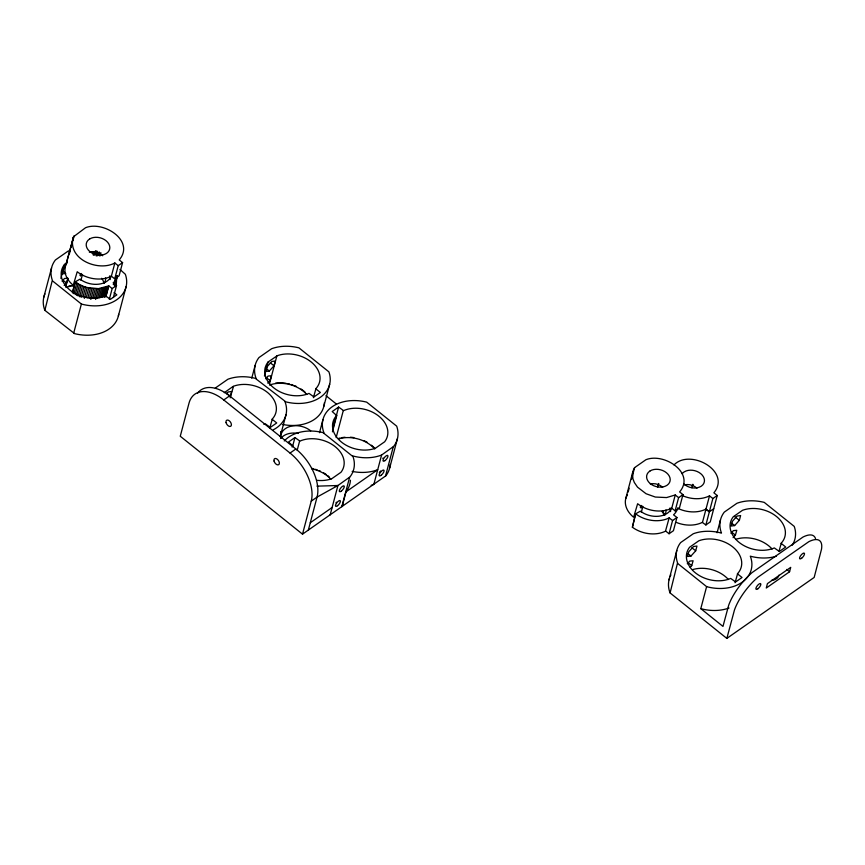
<?xml version="1.0" encoding="UTF-8"?>
<svg xmlns="http://www.w3.org/2000/svg" width="865" height="865" viewBox="0 0 865 865"><rect width="100%" height="100%" fill="white"/><g stroke="black" fill="none" stroke-linecap="round" stroke-linejoin="round"><path stroke-width="1.3" d="M675.122 510.869L679.479 507.82L682.972 494.607L679.62 491.925C695.763 472.809 663.823 452.363 645.906 459.737L634.596 467.63L633.234 470.452L632.499 473.966L632.953 478.864L634.348 482.519L637.516 487.146L646.058 493.731L655.324 497.051L666.58 497.57L675.251 494.975L678.603 497.656L675.122 510.869L671.759 508.177L675.251 494.975M80.932 280.292L82.478 274.421M641.322 512.296L642.868 506.414M43.812 297.214L51.565 267.869M118.689 314.287A38.438 27.788 14.8 0 1 74.574 333.631L44.861 310.33L52.333 280.26A38.438 27.788 14.8 0 1 55.403 259.976L68.076 251.131A38.438 27.788 14.8 0 1 70.097 250.45M60.885 278.411L64.594 264.376L66.767 262.852M111.369 276.184L111.196 276.281A26.361 19.062 14.8 0 1 78.109 272.421L77.234 271.74L73.244 285.266A26.361 19.062 14.8 0 1 65.708 265.458L73.612 236.696L85.516 227.744C103.432 220.37 135.373 240.816 119.229 259.933L122.581 262.614L119.089 275.816L114.721 278.865L111.369 276.184L114.861 262.982L118.213 265.663L114.721 278.865M65.967 264.787L73.612 236.696M69.449 253.629L70.465 249.78M71.146 247.206L72.163 243.346M72.844 240.773L74.206 235.637M65.891 286.358L67.913 278.703M72.346 292.64L75.201 281.839L80.013 279.146A19.765 14.294 14.8 0 0 111.423 275.773M72.628 292.857L75.201 281.839M73.925 293.754L76.78 282.952L75.482 282.055M75.277 294.597L78.131 283.796L76.78 282.952M79.796 275.092A18.014 13.018 14.8 0 0 80.607 275.762L81.202 273.502M76.682 295.387L79.537 284.585L78.131 283.796M78.131 296.111L80.986 285.309L79.537 284.585M79.634 296.771L82.489 285.969L80.986 285.309M81.169 297.365L84.024 286.564L82.489 285.969M92.739 253.845L93.334 251.585M93.301 255.153L94.199 251.758M83.051 296.695L85.592 287.094L84.024 286.564M73.633 333.371L81.386 304.026L52.614 280.974M94.307 255.272L95.507 250.753M95.539 254.353L96.437 250.958M84.327 298.349L87.181 287.548L98.491 288.629L108.785 285.882L112.169 288.553L109.314 299.355M96.091 255.77L97.28 251.239M96.988 256.062L97.95 252.645M86.251 297.538L88.792 287.926M98.242 255.24L99.14 251.845M87.873 297.841L90.414 288.24M99.053 255.618L99.648 253.358M99.951 256.029L100.848 252.634M89.506 298.079L92.047 288.467M90.814 299.431L93.669 288.629M92.76 298.306L95.291 288.705M94.372 298.317L96.902 288.705M95.637 299.441L98.491 288.629M97.518 298.079L100.059 288.478M99.053 297.852L101.594 288.25M100.545 297.549L103.086 287.948M101.994 297.171L104.535 287.569M103.4 296.717L105.93 287.115M104.427 297.398L107.282 286.596M105.714 296.803L108.568 286.001M105.93 296.684L108.785 285.882M113.283 284.499L117.11 276.919M113.791 284.747L114.742 281.147M114.526 283.752L115.478 280.152M114.526 285.115L116.959 275.794M114.688 285.407L117.402 275.805M114.926 285.374L117.467 275.773M113.358 297.506L116.526 285.504L113.153 282.833L113.91 282.098M118.354 316.006L126.106 286.661M230.155 397.846L233.539 386.223A28.113 20.328 14.8 0 1 267.988 392.851A28.113 20.328 14.8 0 1 272.324 418.995L269.718 428.175M251.747 378.221L255.121 365.463M264.441 376.005L268.139 361.959L277.2 355.742A28.113 20.328 14.8 0 1 311.66 362.37A28.113 20.328 14.8 0 1 315.985 388.515L313.389 397.695M274.021 365.798L275.297 361.019L271.837 361.483L267.101 366.728L265.836 371.496L269.296 371.031L274.021 365.798L270.194 362.716M269.447 383.952L276.865 355.883M286.001 414.735L280.184 436.739A38.438 27.788 14.8 0 0 280.519 435.03M292.575 446.481L294.933 437.549L299.906 441.096A28.113 20.328 14.8 0 1 334.496 446.124A28.113 20.328 14.8 0 1 340.972 472.279L331.706 478.745A28.113 20.328 14.8 0 1 316.947 480.335M297.203 450.189L299.571 441.258M323.856 406.258L329.662 384.255M319.488 432.705L322.915 419.763M302.512 534.159L311.238 501.149A38.438 22.641 55.1 0 0 290.035 453.055L223.754 399.954A38.438 22.641 55.1 0 0 188.992 403.22L180.266 436.241L302.512 534.159L385.866 475.793A38.438 27.788 14.8 0 0 390.223 464.44M333.122 425.742L334.474 420.639M332.538 430.035L338.604 407.069L343.578 410.615A28.113 20.328 14.8 0 1 378.167 415.643A28.113 20.328 14.8 0 1 384.644 441.799L375.378 448.265A28.113 20.328 14.8 0 1 340.918 441.637A28.113 20.328 14.8 0 1 336.593 415.492L332.203 411.545L338.604 407.069M332.452 431.84L336.831 415.243M308.34 530.094L317.055 497.083A38.438 22.641 55.1 0 0 295.862 448.989L229.571 395.9A38.438 22.641 55.1 0 0 197.523 393.283M336.15 437.571L343.232 410.778M284.261 440.955A38.438 27.788 14.8 0 1 323.034 432.619L353.017 456.634A38.438 27.788 14.8 0 1 349.957 476.918L337.923 485.514L330.171 514.859L329.533 515.107M349.568 477.383L341.816 506.728L342.205 506.274A38.438 27.788 14.8 0 0 343.243 504.803M342.205 506.274L346.076 491.601A38.438 27.788 14.8 0 0 350.433 480.248M323.964 432.868L323.683 432.154A38.438 27.788 14.8 0 1 366.695 402.139L396.689 426.153A38.438 27.788 14.8 0 1 393.618 446.448L381.595 455.033L373.842 484.378L373.193 484.638A38.438 27.788 14.8 0 1 371.171 485.308M385.476 476.247L393.24 446.902M389.704 467.9L397.457 438.555M625.752 498.597L632.888 471.598M628.141 492.055L629.169 488.206M631.547 479.199L634.596 467.63M671.456 508.598A19.765 14.294 14.8 0 1 640.403 511.15L635.602 513.832L632.391 527.25A26.361 19.062 14.8 0 0 665.466 531.197L669.175 517.875L672.559 520.546L669.067 533.759L665.693 531.078M632.391 527.25L635.602 513.832M640.197 507.085A18.014 13.018 14.8 0 0 640.997 507.755L641.603 505.495M657.681 486.919L658.579 483.524M657.746 486.909L658.643 483.513M677.857 507.766A26.361 19.062 14.8 0 1 674.311 514.091L673.554 514.837L676.927 517.497L673.435 530.71L669.067 533.759M692.833 484.411L691.935 487.806L692.897 484.389M669.034 579.831L676.787 550.486M726.838 638.402L734.461 609.987A34.838 12.575 -51.3 0 1 757.827 577.279L808.775 541.717A34.838 12.575 -51.3 0 1 821.501 549.243L814.17 577.442L726.838 638.402L670.083 592.936L677.565 562.877A38.438 27.788 14.8 0 1 680.625 542.593L693.298 533.748A38.438 27.788 14.8 0 1 720.577 532.862L721.507 533.11L721.226 532.397A38.438 27.788 14.8 0 1 724.297 512.112L736.958 503.268A38.438 27.788 14.8 0 1 764.238 502.381L794.232 526.396A38.438 27.788 14.8 0 1 792.21 545.22M702.499 522.287L709.505 495.861L712.857 498.543L705.883 524.958L702.283 522.406A26.361 19.062 14.8 0 1 676.203 522.374M695.698 550.821L696.963 546.042L693.503 546.507L688.767 551.751L687.502 556.519L690.962 556.054L695.698 550.821L691.859 547.74M673.986 464.927C690.227 448.146 731.649 471.36 713.874 492.812L717.226 495.494L710.252 521.909L705.883 524.958M717.085 532.764L720.459 520.006M815.511 538.56A34.838 12.575 -51.3 0 0 802.969 537.068L752.02 572.63A34.838 12.575 -51.3 0 0 728.654 605.338L722.967 626.411L700.801 608.646L706.608 586.643L677.836 563.591M739.359 520.341L740.624 515.562L737.164 516.027L732.439 521.271L731.174 526.039L734.634 525.574L739.359 520.341L734.569 516.491M735.055 582.718L737.65 573.549A28.113 20.328 14.8 0 0 733.325 547.394A28.113 20.328 14.8 0 0 698.866 540.766L689.6 547.231A28.113 20.328 14.8 0 0 696.076 573.387A28.113 20.328 14.8 0 0 730.676 578.415L735.639 581.961L742.04 577.496L737.413 573.787M779.062 550.962L781.322 543.069A28.113 20.328 14.8 0 0 776.997 516.913A28.113 20.328 14.8 0 0 742.538 510.285L733.271 516.751A28.113 20.328 14.8 0 0 739.748 542.906A28.113 20.328 14.8 0 0 774.337 547.934L779.311 551.481L785.712 547.015L781.084 543.307M789.561 571.765L790.718 567.364L767.428 583.615L766.271 588.027L789.561 571.765L786.653 569.44M64.205 285.526L66.508 283.006L67.892 278.162L64.507 278.487L62.064 281.157M267.761 383.119L270.064 380.6L271.448 375.756L268.063 376.08L265.62 378.74M690.194 567.299L691.73 565.624L693.114 560.779L689.729 561.104L687.286 563.764M733.087 537.662L735.401 535.143L736.775 530.299L733.401 530.623L730.957 533.294M73.103 237.788C67.567 259.24 98.188 271.988 114.861 262.982M66.475 263.695L67.07 262.636M627.471 494.629L626.098 497.451A26.361 19.062 14.8 0 0 633.634 517.259L637.624 503.733L638.511 504.414A26.361 19.062 14.8 0 0 671.586 508.274L671.759 508.177M64.594 264.376L64.378 264.614A28.113 20.328 14.8 0 0 70.854 290.781A28.113 20.328 14.8 0 0 105.454 295.798L110.417 299.344L116.818 294.879L114.05 292.651M215.288 388.05L227.96 379.205A38.438 27.788 14.8 0 1 255.24 378.308L285.882 401.879A38.438 27.788 14.8 0 0 328.895 371.853L298.912 347.838A38.438 27.788 14.8 0 0 271.632 348.725L258.959 357.569A38.438 27.788 14.8 0 0 255.889 377.854L256.17 378.567M224.273 392.688L233.193 386.363M268.139 361.959L267.934 362.208A28.113 20.328 14.8 0 0 274.41 388.363A28.113 20.328 14.8 0 0 309.01 393.391L313.973 396.938L320.374 392.472L315.747 388.763M65.124 267.382L63.545 269.134L62.28 273.902L65.74 273.437L62.864 271.134M226.587 393.716L228.165 391.964L231.625 391.499L230.36 396.278L226.522 393.197M80.607 275.762L82.034 274.724M640.997 507.755L642.425 506.717A15.819 11.44 14.8 0 1 641.062 505.517M118.213 265.663L122.581 262.614M112.169 288.553L116.526 285.504M223.754 399.954L229.571 395.9M294.933 437.549L288.532 442.015L292.921 445.972A28.113 20.328 14.8 0 0 292.056 446.989M290.035 453.055L295.862 448.989M311.238 501.149L317.055 497.083L337.923 485.514L316.936 486.152M345.686 492.055L377.713 469.706L377.075 469.954A38.438 27.788 14.8 0 1 352.152 471.393M310.275 522.763L332.106 507.517L331.468 507.777M678.603 497.656L682.972 494.607M672.559 520.546L676.927 517.497M712.857 498.543L717.226 495.494M678.192 508.501A26.361 19.062 14.8 0 0 705.84 509.161L709.365 511.756L713.733 508.707M709.505 495.861C700.866 500.165 690.367 499.289 681.761 495.342M705.84 509.161L709.365 511.756M669.175 517.875L668.959 517.994A26.361 19.062 14.8 0 1 635.883 514.048M381.595 455.033L380.957 455.282A38.438 27.788 14.8 0 1 353.666 456.179L352.736 455.92M337.923 485.514L337.285 485.762A38.438 27.788 14.8 0 1 335.252 486.444M81.386 304.026L82.326 304.285A38.438 27.788 14.8 0 0 125.339 274.259L119.921 269.426M706.608 586.643L707.548 586.902A38.438 27.788 14.8 0 0 750.561 556.876L750.279 556.163L751.209 556.422A38.438 27.788 14.8 0 0 776.467 556.206M700.801 608.646L701.731 608.906A38.438 27.788 14.8 0 0 729.011 608.019M85.592 287.094L87.181 287.548M371.453 445.226L371.518 445.28A28.707 20.749 14.8 0 1 375.086 448.654M327.781 475.707L327.846 475.761A28.707 20.749 14.8 0 1 329.122 476.842M731.758 523.271L734.634 525.574M731.563 532.072L735.401 535.143M688.086 553.751L690.962 556.054M687.891 562.553L691.73 565.624M325.964 395.683L336.507 404.128M265.458 367.96L269.296 371.031M266.225 377.529L270.064 380.6M272.086 419.244L276.714 422.953L270.302 427.418L265.339 423.872A28.113 20.328 14.8 0 1 263.912 424.445M62.669 279.936L66.508 283.006M670.083 592.936L669.802 592.222A38.438 27.788 14.8 0 1 669.521 578.144M284.942 401.62L285.223 402.333A38.438 27.788 14.8 0 1 273.297 429.797M44.861 310.33L44.58 309.616A38.438 27.788 14.8 0 1 44.926 293.895M280.747 431.505A38.438 27.788 14.8 0 1 280.703 433.279M275.578 383.13A28.707 20.749 14.8 0 1 286.066 383.314M287.829 383.638A28.707 20.749 14.8 0 1 289.591 384.049M291.321 384.525A28.707 20.749 14.8 0 1 293.04 385.087M294.716 385.725A28.707 20.749 14.8 0 1 296.349 386.439M300.966 388.98A28.707 20.749 14.8 0 1 302.382 389.953L303.723 390.98A28.707 20.749 14.8 0 1 304.999 392.05M269.447 385.087A28.113 20.328 14.8 0 1 306.772 394.494M324.375 402.798A38.438 27.788 14.8 0 1 282.412 424.423M336.431 502.219A3.622 1.308 -51.3 0 1 335.988 502.738M311.811 468.83A28.113 20.328 14.8 0 1 330.906 479.275M311.962 468.419A28.707 20.749 14.8 0 1 313.714 468.83M315.455 469.306A28.707 20.749 14.8 0 1 317.163 469.868M318.839 470.506A28.707 20.749 14.8 0 1 320.472 471.22M323.607 472.852A28.707 20.749 14.8 0 1 326.505 474.734M338.518 438.458A28.707 20.749 14.8 0 1 340.086 438.036M341.707 437.69A28.707 20.749 14.8 0 1 345.07 437.247M350.303 437.225A28.707 20.749 14.8 0 1 353.861 437.614M364.143 440.739A28.707 20.749 14.8 0 1 367.279 442.372M338.723 438.89A28.113 20.328 14.8 0 1 374.567 448.805M380.622 471.003A3.622 1.308 -51.3 0 1 380.232 471.555M379.951 471.912A3.622 1.308 -51.3 0 1 379.346 472.571M383.065 458.05A3.622 1.308 -51.3 0 1 382.752 458.331M280.714 437.701A18.23 13.18 14.8 0 1 291.008 426.207A18.23 13.18 14.8 0 1 310.719 430.824M280.757 438.501A18.23 13.18 14.8 0 1 298.209 433.43M670.148 576.512A38.438 27.788 14.8 0 1 670.916 574.933M692.595 569.613A28.113 20.328 14.8 0 1 728.438 579.518M736.266 539.133A28.113 20.328 14.8 0 1 772.11 549.037M778.965 575.149A10.196 7.374 14.8 0 1 771.504 580.361M650.318 484A10.434 7.547 14.8 0 1 662.666 487.33M662.493 510.934A15.127 10.931 14.8 0 1 664.298 515.086M670.04 507.906A19.765 14.294 14.8 0 1 670.57 511.593M665.953 509.928A15.127 10.931 14.8 0 1 664.677 515.216M683.739 483.784A12.002 8.672 14.8 0 0 700.953 486.379L701.461 486.043A12.002 8.672 14.8 0 0 700.801 473.706A12.002 8.672 14.8 0 0 684.366 471.803L683.858 472.139A12.002 8.672 14.8 0 0 682.171 473.761M684.572 484.887A10.434 7.547 14.8 0 1 696.92 488.217M664.634 515.032A26.361 19.062 14.8 0 1 662.125 511.604M68.735 286.142A28.707 20.749 14.8 0 1 70.357 285.796M72.022 285.536A28.707 20.749 14.8 0 1 73.72 285.353M116.429 279.006A28.113 20.328 14.8 0 1 115.294 286.553M65.891 287.494A28.113 20.328 14.8 0 1 73.784 285.796M89.355 252.158A10.434 7.547 14.8 0 1 102.686 255.759M101.616 278.281A15.127 10.931 14.8 0 1 103.908 283.093M109.65 275.913A19.765 14.294 14.8 0 1 110.179 279.59M105.562 277.925A15.127 10.931 14.8 0 1 104.287 283.212M89.722 238.924L89.203 239.259A12.002 8.672 14.8 0 0 89.863 251.596A12.002 8.672 14.8 0 0 106.298 253.499L106.817 253.153A12.002 8.672 14.8 0 0 106.157 240.816A12.002 8.672 14.8 0 0 89.722 238.924M650.112 470.917L649.604 471.263A12.002 8.672 14.8 0 0 650.253 483.6A12.002 8.672 14.8 0 0 666.699 485.492L667.207 485.157A12.002 8.672 14.8 0 0 666.547 472.82A12.002 8.672 14.8 0 0 650.112 470.917M341.426 491.017A3.622 1.308 -51.3 0 0 344.129 486A3.622 1.308 -51.3 0 0 339.869 489.331A3.622 1.308 -51.3 0 0 341.426 491.017M337.545 505.69A3.622 1.308 -51.3 0 0 340.248 500.673A3.622 1.308 -51.3 0 0 335.998 504.003A3.622 1.308 -51.3 0 0 337.545 505.69M385.087 460.537A3.622 1.308 -51.3 0 0 387.79 455.52A3.622 1.308 -51.3 0 0 383.541 458.85A3.622 1.308 -51.3 0 0 385.087 460.537M381.216 475.209A3.622 1.308 -51.3 0 0 383.919 470.192A3.622 1.308 -51.3 0 0 379.659 473.523A3.622 1.308 -51.3 0 0 381.216 475.209M226.089 422.639A3.622 2.13 55.1 0 0 230.663 426.304A3.622 2.13 55.1 0 0 229.333 420.844A3.622 2.13 55.1 0 0 226.089 422.639M274.054 461.067A3.622 2.13 55.1 0 0 278.627 464.721A3.622 2.13 55.1 0 0 277.297 459.261A3.622 2.13 55.1 0 0 274.054 461.067M801.65 558.228A3.622 1.308 -51.3 0 0 804.353 553.222A3.622 1.308 -51.3 0 0 800.103 556.541A3.622 1.308 -51.3 0 0 801.65 558.228M757.978 588.708A3.622 1.308 -51.3 0 0 760.681 583.702A3.622 1.308 -51.3 0 0 756.432 587.021A3.622 1.308 -51.3 0 0 757.978 588.708"/></g></svg>
